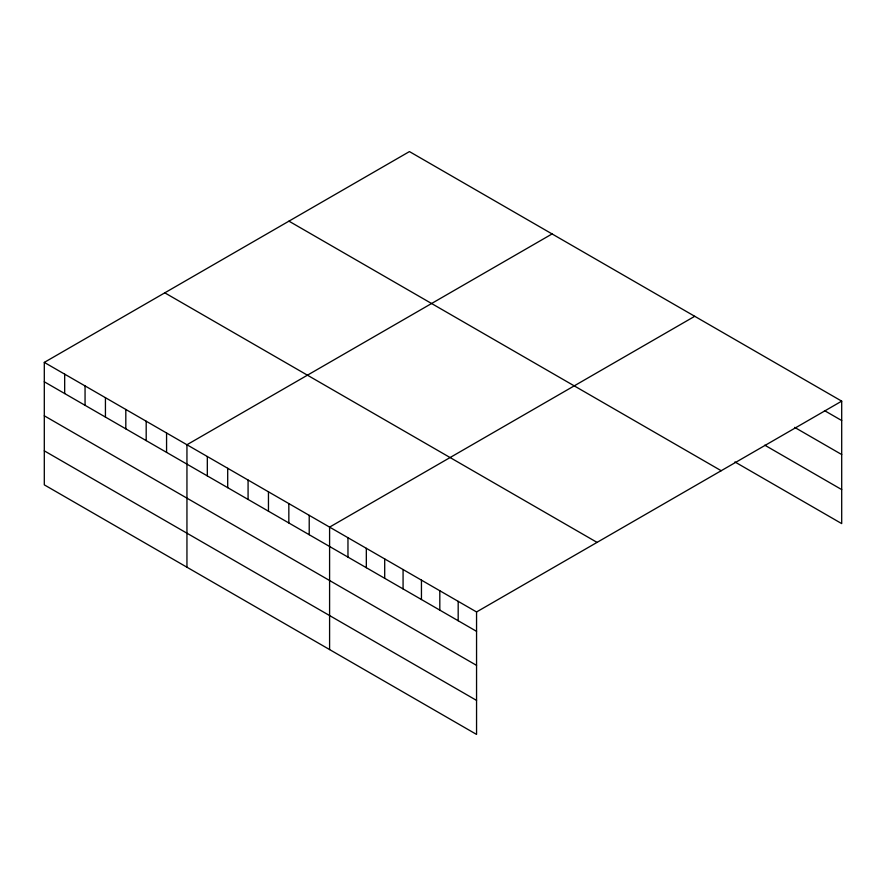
<?xml version="1.0" encoding="UTF-8"?>
<svg xmlns="http://www.w3.org/2000/svg" width="886" height="886" viewBox="0 0 886 886"><rect width="100%" height="100%" fill="white"/><g stroke="black" fill="none" stroke-linecap="round" stroke-linejoin="round"><path stroke-width="1.33" d="M44.3 362.396L476.557 611.96L476.557 734.416L44.3 484.852L44.3 362.396L409.443 151.584L841.7 401.148L841.7 523.604L734.915 461.949M552.089 233.937L186.946 444.75L186.946 567.206M694.735 316.291L329.592 527.115L329.592 649.56M476.557 611.96L841.7 401.148M824.478 410.595L841.7 420.529M794.62 427.362L841.7 454.54M764.773 445.171L841.7 489.593M288.947 221.157L721.204 470.721M164.796 292.834L597.053 542.387M44.3 381.788L476.557 631.341M44.3 415.8L476.557 665.364M44.3 450.841L476.557 700.405M458.184 601.35L458.184 620.743M439.81 590.752L439.81 610.133M421.448 580.142L421.448 599.523M403.075 569.532L403.075 588.924M384.701 558.933L384.701 578.314M366.328 548.323L366.328 567.704M347.965 537.713L347.965 557.106M309.214 515.342L309.214 534.734M288.836 503.58L288.836 522.962M268.458 491.819L268.458 511.2M248.08 480.046L248.08 499.438M227.702 468.284L227.702 487.677M207.324 456.523L207.324 475.904M166.568 432.988L166.568 452.381M146.19 421.227L146.19 440.608M125.812 409.465L125.812 428.846M105.434 397.692L105.434 417.084M85.056 385.931L85.056 405.312M64.678 374.169L64.678 393.55"/></g></svg>
